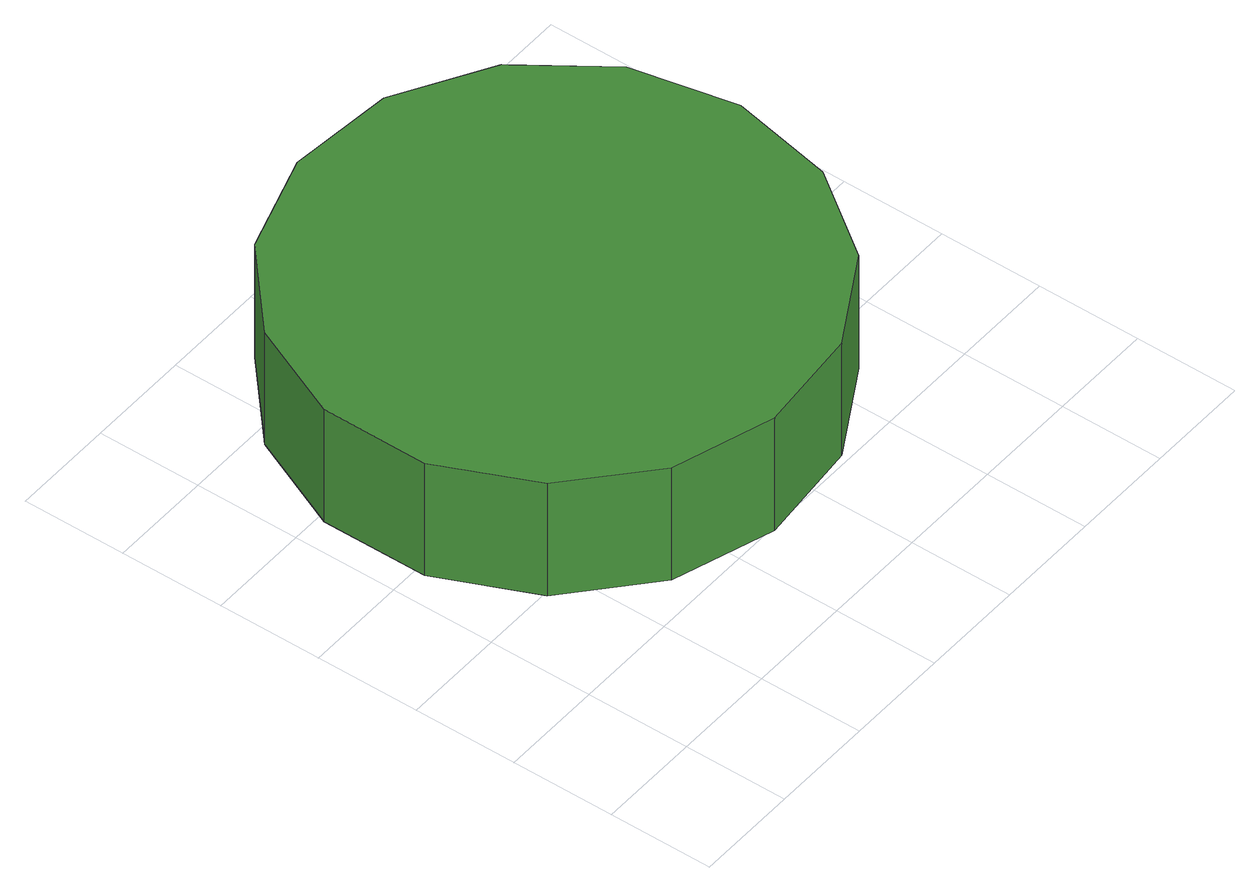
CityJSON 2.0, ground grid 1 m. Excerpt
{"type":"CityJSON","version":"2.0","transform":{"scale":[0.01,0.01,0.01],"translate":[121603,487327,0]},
"CityObjects":{
"tree1":{"type":"SolitaryVegetationObject","attributes":{"function":"something"},"geometry":[{"type":"MultiSurface","lod":"1","boundaries":[[[0,1,2,3,4,5,6,7,8,9,10,11,12,13,14]],[[15,16,17,18,19,20,21,22,23,24,25,26,27,28,29]],[[0,29,28,1]],[[1,28,27,2]],[[2,27,26,3]],[[3,26,25,4]],[[4,25,24,5]],[[5,24,23,6]],[[6,23,22,7]],[[7,22,21,8]],[[8,21,20,9]],[[9,20,19,10]],[[10,19,18,11]],[[11,18,17,12]],[[12,17,16,13]],[[13,16,15,14]],[[14,15,29,0]]]}]}
},
"vertices":[
[516,341,143],[495,442,143],[435,524,143],[346,576,143],[244,586,143],[147,555,143],[71,486,143],[29,393,143],[29,290,143],[71,197,143],[147,128,143],[244,97,143],[346,107,143],[435,158,143],[495,241,143],[495,241,16],[435,158,16],[346,107,16],[244,97,16],[147,128,16],[71,197,16],[29,290,16],[29,393,16],[71,486,16],[147,555,16],[244,586,16],[346,576,16],[435,524,16],[495,442,16],[516,341,16]
]}
